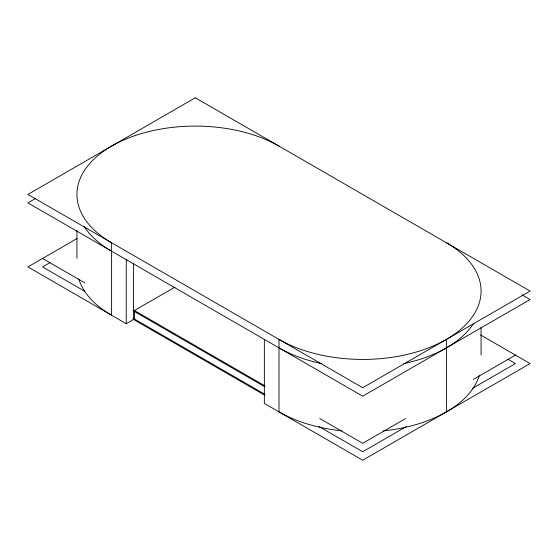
<?xml version="1.0" encoding="UTF-8"?>
<svg xmlns="http://www.w3.org/2000/svg" width="558" height="558" viewBox="0 0 558 558"><rect width="100%" height="100%" fill="white"/><g stroke="black" fill="none" stroke-linecap="round" stroke-linejoin="round"><path stroke-width="0.84" d="M35.44 198.536L27.9 202.889L362.7 396.187L530.1 299.534L521.807 294.75M77.164 238.475L27.9 266.919L126.248 323.703L134.541 318.911M50.074 262.574L42.547 266.919L84.732 291.276M133.571 311.015L174.954 287.119M405.589 418.535L362.7 443.303L319.762 418.514M473.317 379.44L515.452 355.111M406.343 426.563L362.7 451.757L319.009 426.535M472.563 388.333L515.452 363.565L507.92 359.219M480.55 334.96L530.1 363.565L362.7 460.217L264.353 403.434L264.353 339.404M264.966 385.906L134.408 310.534L134.408 318.988L264.966 394.366M42.547 258.466L84.732 282.815M132.944 310.653L264.771 386.764M132.944 319.106L264.771 395.217M481.073 327.225L481.073 354.916M446.4 242.758A118.373 68.341 0 0 1 446.4 339.404L446.4 411.888M133.571 263.23L133.571 319.469M126.248 259.672L126.248 323.703M76.927 230.58L76.927 258.27M473.756 323.194A118.373 68.341 0 0 1 403.671 363.656M321.729 363.656A118.373 68.341 0 0 1 279 347.864M479.224 375.583A118.373 68.341 0 0 1 383.506 430.846M341.894 430.846A118.373 68.341 0 0 1 279 411.888L279 339.404A118.373 68.341 0 0 0 446.4 339.404M78.776 278.93A118.373 68.341 0 0 0 111.6 315.242L111.6 242.758A118.373 68.341 0 0 1 111.6 146.112A118.373 68.341 0 0 1 279 146.112M111.6 251.212A118.373 68.341 0 0 1 84.244 226.541M195.3 97.783L27.9 194.435L362.7 387.726L530.1 291.081L195.3 97.783"/></g></svg>
